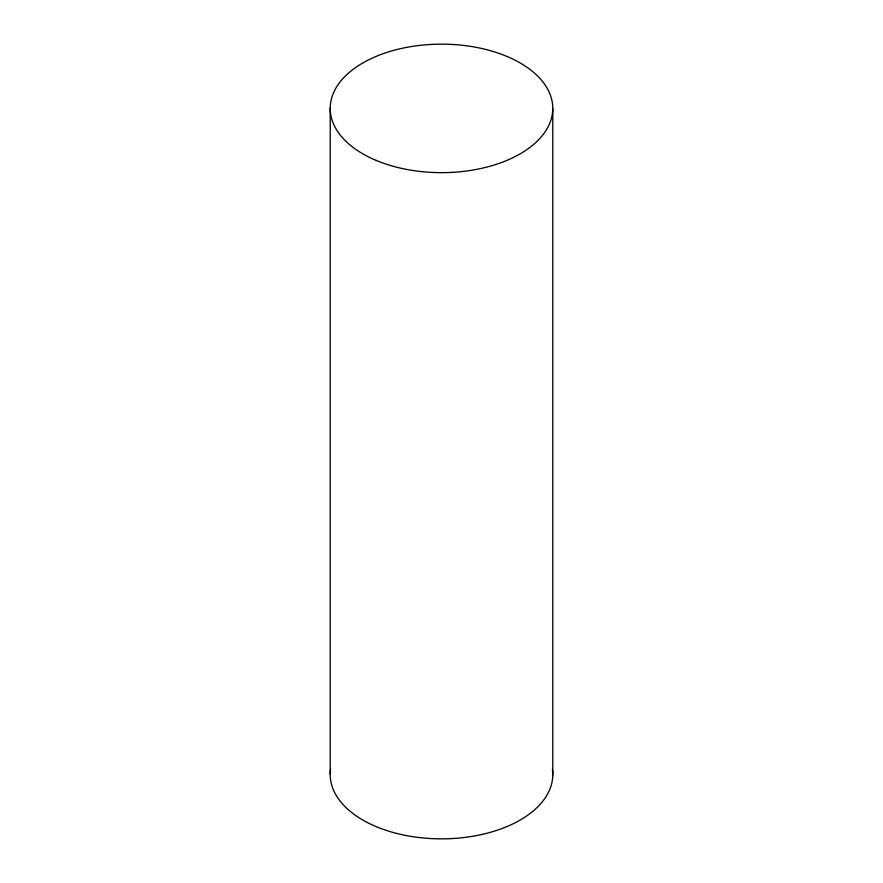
<?xml version="1.0" encoding="UTF-8"?>
<svg xmlns="http://www.w3.org/2000/svg" width="883" height="883" viewBox="0 0 883 883"><rect width="100%" height="100%" fill="white"/><g stroke="black" fill="none" stroke-linecap="round" stroke-linejoin="round"><path stroke-width="1.32" d="M552.78 108.73L552.78 774.932M330.22 108.068L330.22 774.27M552.405 769.292A111.28 64.249 0 0 1 441.5 838.85A111.28 64.249 0 0 1 330.595 769.292M376.202 160.43A111.28 64.249 0 0 0 552.184 115.033A111.28 64.249 0 0 0 396.114 49.735A111.28 64.249 0 0 0 376.202 160.43"/></g></svg>
